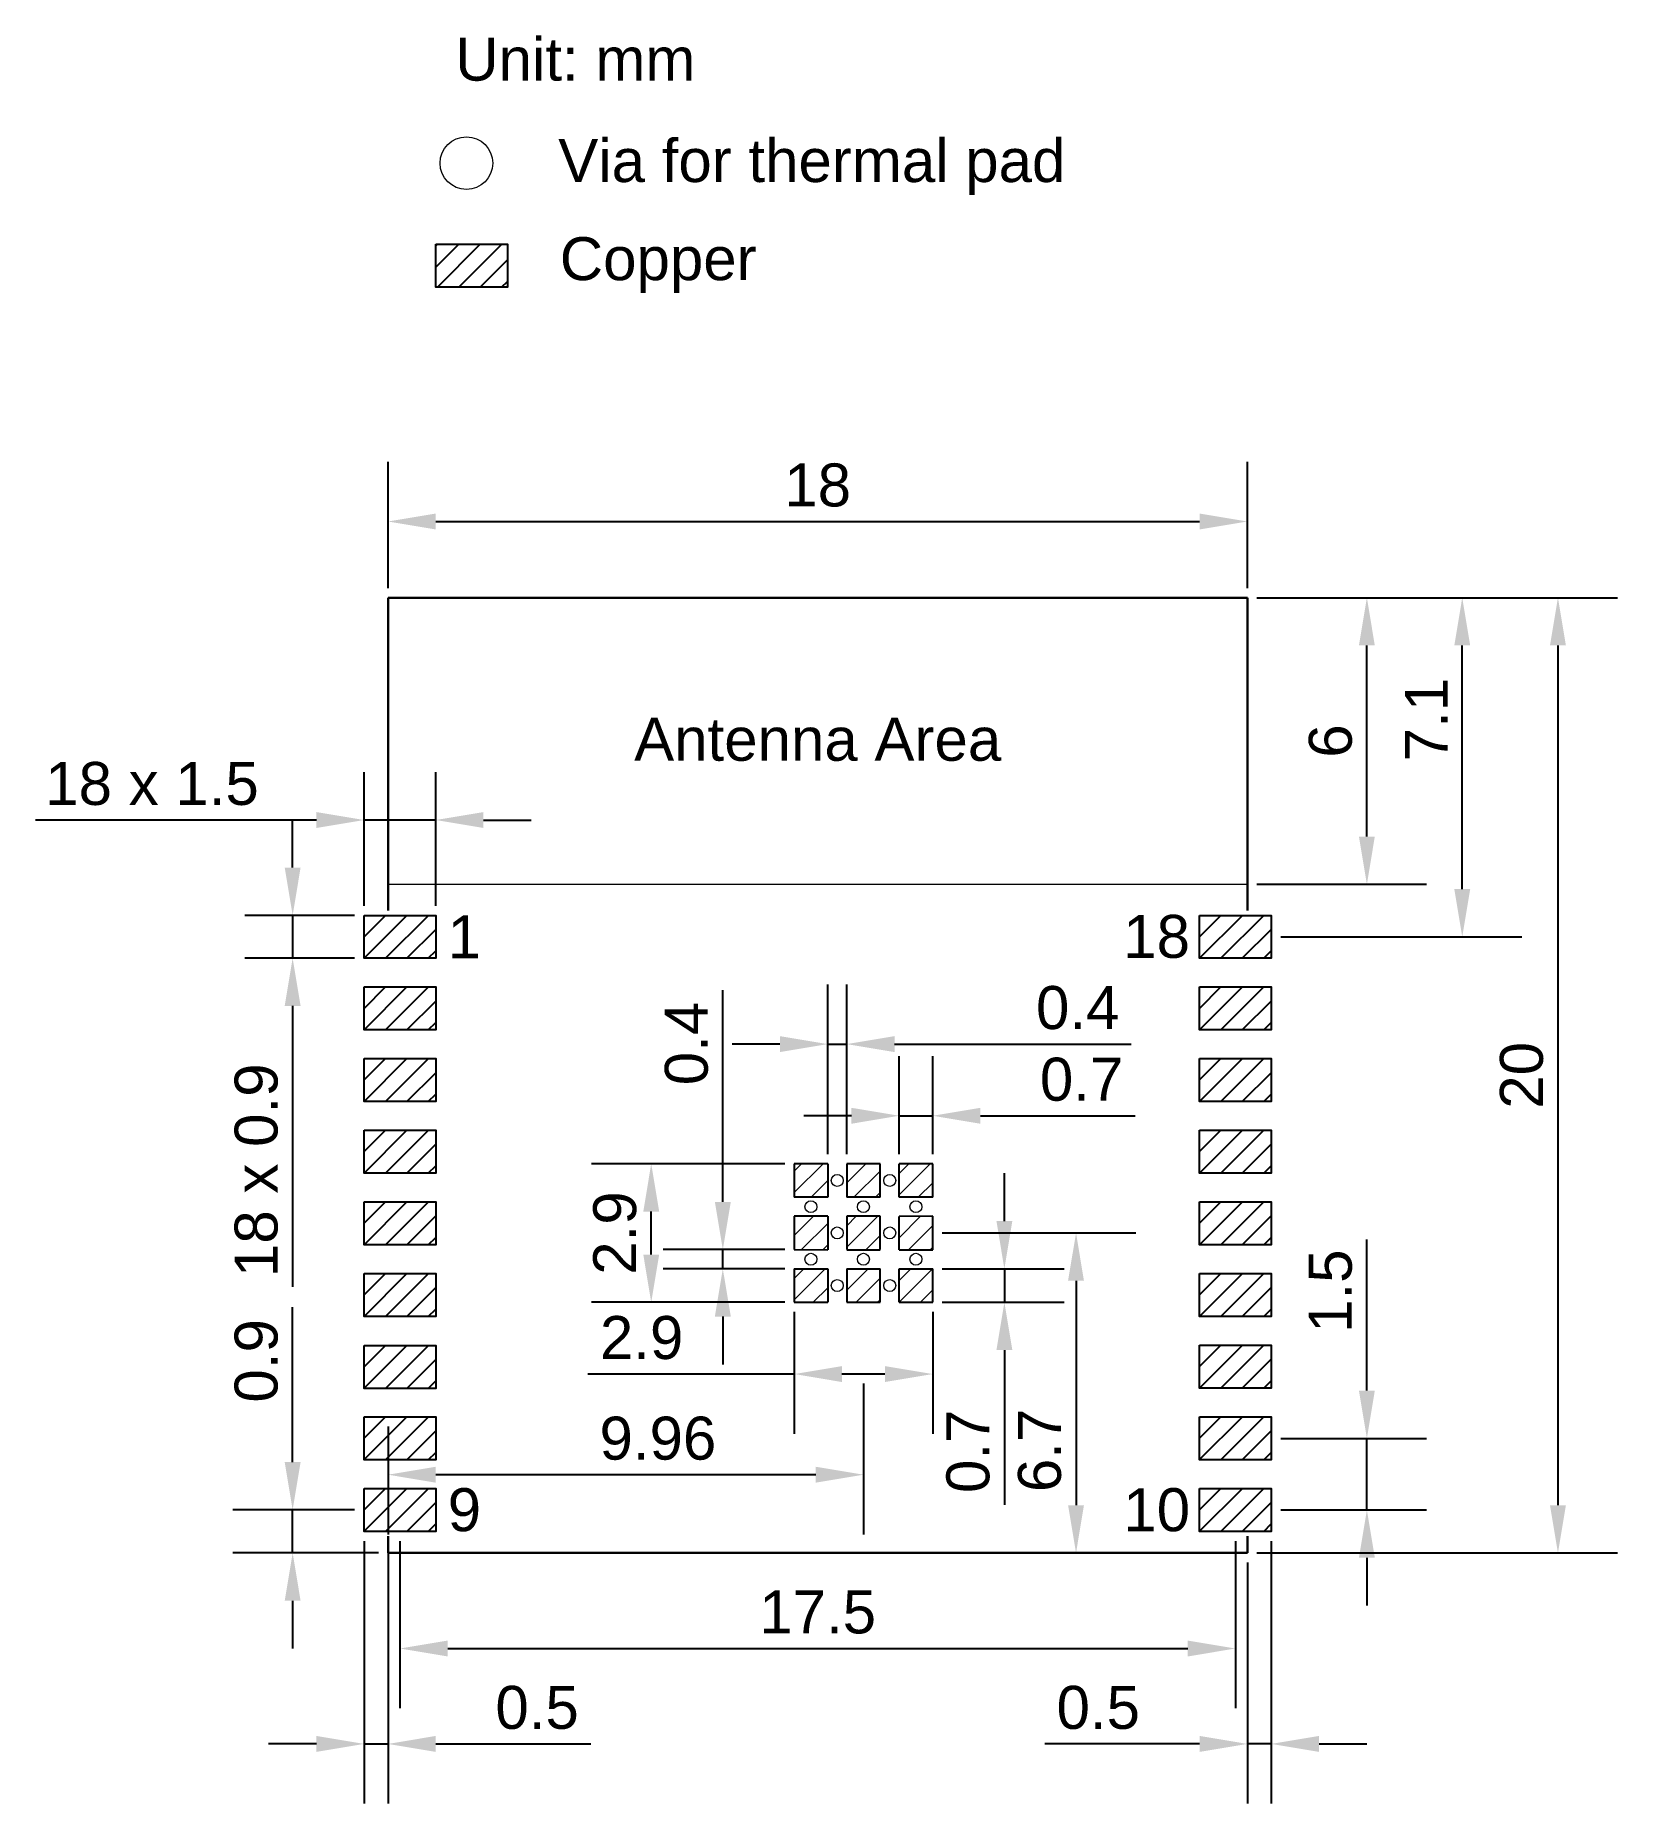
# Model space of a CAD drawing. Header units: millimetres. Extents: x 707.1 to 740.3, y -195.6 to -158.6.
import ezdxf

# ---------------------------------------------------------------- set-up
doc = ezdxf.new("R2010")
doc.units = ezdxf.units.MM
doc.layers.add('Outline', color=7, linetype='Continuous', lineweight=30)
doc.layers.add('细实线', color=7, linetype='Continuous', lineweight=15)
doc.layers.add('SOLDERMASKTOP_P', color=5, linetype='Continuous')
doc.styles.get("Standard").update_dxf_attribs({"font": 'arial.ttf'})
doc.dimstyles.new('ISO-25', dxfattribs={"dimtxt": 1, "dimasz": 1, "dimexe": 1.25, "dimexo": 0.2, "dimtad": 1, "dimzin": 1, "dimdsep": 46, "dimtxsty": 'Standard', "dimcen": 2.5, "dimadec": 0, "dimazin": 0, "dimtfac": 1, "dimtmove": 0, "dimatfit": 3, "dimfxl": 1, "dimarcsym": 0})

# ---------------------------------------------------------------- blocks, each defined once
blk = doc.blocks.new('*D1102')
at = {"layer": 'Defpoints', "color": 0, "transparency": 16777216}
for p in [(732.501, -170.396), (735.004, -170.396), (732.501, -176.396)]:
    blk.add_point(p, dxfattribs=at)
at = {"layer": '细实线', "color": 0, "lineweight": -2, "transparency": 16777216}
for p, q in [((732.701, -170.396), (736.254, -170.396)), ((735.004, -175.396), (735.004, -171.396)), ((732.701, -176.396), (736.254, -176.396))]:
    blk.add_line(p, q, dxfattribs=at)
at = {"layer": '细实线', "color": 0, "transparency": 16777216}
for points in [[(734.837, -171.396), (735.17, -171.396), (735.004, -170.396)], [(734.837, -175.396), (735.17, -175.396), (735.004, -176.396)]]:
    blk.add_solid(points, dxfattribs=at)
at = {"layer": '细实线', "color": 0, "transparency": 16777216, "insert": (734.244, -173.396), "char_height": 0.9, "attachment_point": 5, "rotation": 90}
blk.add_mtext('6', dxfattribs=at)
blk = doc.blocks.new('*D1103')
at = {"layer": 'Defpoints', "color": 0, "transparency": 16777216}
for p in [(732.501, -170.396), (732.501, -190.396), (739.006, -190.396)]:
    blk.add_point(p, dxfattribs=at)
at = {"layer": '细实线', "color": 0, "lineweight": -2, "transparency": 16777216}
for p, q in [((732.701, -170.396), (740.256, -170.396)), ((739.006, -171.396), (739.006, -189.396)), ((732.701, -190.396), (740.256, -190.396))]:
    blk.add_line(p, q, dxfattribs=at)
at = {"layer": '细实线', "color": 0, "transparency": 16777216}
for points in [[(738.839, -171.396), (739.173, -171.396), (739.006, -170.396)], [(738.839, -189.396), (739.173, -189.396), (739.006, -190.396)]]:
    blk.add_solid(points, dxfattribs=at)
at = {"layer": '细实线', "color": 0, "transparency": 16777216, "insert": (738.247, -180.396), "char_height": 0.9, "attachment_point": 5, "rotation": 90}
blk.add_mtext('20', dxfattribs=at)
blk = doc.blocks.new('*D1104')
at = {"layer": 'Defpoints', "color": 0, "transparency": 16777216}
for p in [(733.001, -187.996), (735.004, -187.996), (733.001, -189.496)]:
    blk.add_point(p, dxfattribs=at)
at = {"layer": '细实线', "color": 0, "lineweight": -2, "transparency": 16777216}
for p, q in [((735.004, -186.996), (735.004, -183.835)), ((733.201, -187.996), (736.254, -187.996)), ((735.004, -189.496), (735.004, -187.996)), ((733.201, -189.496), (736.254, -189.496)), ((735.004, -190.496), (735.004, -191.496))]:
    blk.add_line(p, q, dxfattribs=at)
at = {"layer": '细实线', "color": 0, "transparency": 16777216}
for points in [[(734.837, -186.996), (735.17, -186.996), (735.004, -187.996)], [(734.837, -190.496), (735.17, -190.496), (735.004, -189.496)]]:
    blk.add_solid(points, dxfattribs=at)
at = {"layer": '细实线', "color": 0, "transparency": 16777216, "insert": (734.244, -184.915), "char_height": 0.9, "attachment_point": 5, "rotation": 90}
blk.add_mtext('1.5', dxfattribs=at)
blk = doc.blocks.new('*D1105')
at = {"layer": 'Defpoints', "color": 0, "transparency": 16777216}
for p in [(714.001, -175.05), (714.001, -177.046), (715.501, -177.046)]:
    blk.add_point(p, dxfattribs=at)
at = {"layer": '细实线', "color": 0, "lineweight": -2, "transparency": 16777216}
for p, q in [((714.001, -176.846), (714.001, -174.05)), ((715.501, -176.846), (715.501, -174.05)), ((713.001, -175.05), (707.115, -175.05)), ((715.501, -175.05), (714.001, -175.05)), ((716.501, -175.05), (717.501, -175.05))]:
    blk.add_line(p, q, dxfattribs=at)
at = {"layer": '细实线', "color": 0, "transparency": 16777216}
for points in [[(713.001, -174.884), (713.001, -175.217), (714.001, -175.05)], [(716.501, -174.884), (716.501, -175.217), (715.501, -175.05)]]:
    blk.add_solid(points, dxfattribs=at)
at = {"layer": '细实线', "color": 0, "transparency": 16777216, "insert": (709.558, -174.291), "char_height": 0.9, "attachment_point": 5}
blk.add_mtext('18 x 1.5', dxfattribs=at)
blk = doc.blocks.new('*D1106')
at = {"layer": 'Defpoints', "color": 0, "transparency": 16777216}
for p in [(714.001, -177.046), (712.504, -177.942), (714.001, -177.942)]:
    blk.add_point(p, dxfattribs=at)
at = {"layer": '细实线', "color": 0, "lineweight": -2, "transparency": 16777216}
for p, q in [((712.504, -176.046), (712.504, -175.046)), ((713.801, -177.046), (711.504, -177.046)), ((712.504, -177.046), (712.504, -177.942)), ((713.801, -177.942), (711.504, -177.942)), ((712.504, -178.942), (712.504, -184.823))]:
    blk.add_line(p, q, dxfattribs=at)
at = {"layer": '细实线', "color": 0, "transparency": 16777216}
for points in [[(712.337, -176.046), (712.67, -176.046), (712.504, -177.046)], [(712.337, -178.942), (712.67, -178.942), (712.504, -177.942)]]:
    blk.add_solid(points, dxfattribs=at)
at = {"layer": '细实线', "color": 0, "transparency": 16777216, "insert": (711.744, -182.383), "char_height": 0.9, "attachment_point": 5, "rotation": 90}
blk.add_mtext('18 x 0.9', dxfattribs=at)
blk = doc.blocks.new('*D1107')
at = {"layer": 'Defpoints', "color": 0, "transparency": 16777216}
for p in [(712.504, -189.493), (714.001, -189.493), (714.501, -190.396)]:
    blk.add_point(p, dxfattribs=at)
at = {"layer": '细实线', "color": 0, "lineweight": -2, "transparency": 16777216}
for p, q in [((712.504, -188.493), (712.504, -185.252)), ((713.801, -189.493), (711.254, -189.493)), ((712.504, -190.396), (712.504, -189.493)), ((714.301, -190.396), (711.254, -190.396)), ((712.504, -191.396), (712.504, -192.396))]:
    blk.add_line(p, q, dxfattribs=at)
at = {"layer": '细实线', "color": 0, "transparency": 16777216}
for points in [[(712.337, -188.493), (712.67, -188.493), (712.504, -189.493)], [(712.337, -191.396), (712.67, -191.396), (712.504, -190.396)]]:
    blk.add_solid(points, dxfattribs=at)
at = {"layer": '细实线', "color": 0, "transparency": 16777216, "insert": (711.744, -186.373), "char_height": 0.9, "attachment_point": 5, "rotation": 90}
blk.add_mtext('0.9', dxfattribs=at)
blk = doc.blocks.new('*D1108')
at = {"layer": 'Defpoints', "color": 0, "transparency": 16777216}
for p in [(714.001, -189.946), (714.501, -189.946), (714.501, -194.394)]:
    blk.add_point(p, dxfattribs=at)
at = {"layer": '细实线', "color": 0, "lineweight": -2, "transparency": 16777216}
for p, q in [((714.001, -190.146), (714.001, -195.644)), ((714.501, -190.146), (714.501, -195.644)), ((713.001, -194.394), (712.001, -194.394)), ((714.001, -194.394), (714.501, -194.394)), ((715.501, -194.394), (718.746, -194.394))]:
    blk.add_line(p, q, dxfattribs=at)
at = {"layer": '细实线', "color": 0, "transparency": 16777216}
for points in [[(713.001, -194.227), (713.001, -194.561), (714.001, -194.394)], [(715.501, -194.227), (715.501, -194.561), (714.501, -194.394)]]:
    blk.add_solid(points, dxfattribs=at)
at = {"layer": '细实线', "color": 0, "transparency": 16777216, "insert": (717.624, -193.635), "char_height": 0.9, "attachment_point": 5}
blk.add_mtext('0.5', dxfattribs=at)
blk = doc.blocks.new('*D1109')
at = {"layer": 'Defpoints', "color": 0, "transparency": 16777216}
for p in [(723.01, -185.148), (725.91, -185.148), (723.01, -186.65)]:
    blk.add_point(p, dxfattribs=at)
at = {"layer": '细实线', "color": 0, "lineweight": -2, "transparency": 16777216}
for p, q in [((723.01, -185.348), (723.01, -187.9)), ((725.91, -185.348), (725.91, -187.9)), ((723.01, -186.65), (718.685, -186.65)), ((724.91, -186.65), (724.01, -186.65))]:
    blk.add_line(p, q, dxfattribs=at)
at = {"layer": '细实线', "color": 0, "transparency": 16777216}
for points in [[(724.01, -186.484), (724.01, -186.817), (723.01, -186.65)], [(724.91, -186.484), (724.91, -186.817), (725.91, -186.65)]]:
    blk.add_solid(points, dxfattribs=at)
at = {"layer": '细实线', "color": 0, "transparency": 16777216, "insert": (719.813, -185.891), "char_height": 0.9, "attachment_point": 5}
blk.add_mtext('2.9', dxfattribs=at)
blk = doc.blocks.new('*D1110')
at = {"layer": 'Defpoints', "color": 0, "transparency": 16777216}
for p in [(720.014, -182.248), (723.01, -182.248), (723.01, -185.148)]:
    blk.add_point(p, dxfattribs=at)
at = {"layer": '细实线', "color": 0, "lineweight": -2, "transparency": 16777216}
for p, q in [((722.81, -182.248), (718.764, -182.248)), ((720.014, -184.148), (720.014, -183.248)), ((722.81, -185.148), (718.764, -185.148))]:
    blk.add_line(p, q, dxfattribs=at)
at = {"layer": '细实线', "color": 0, "transparency": 16777216}
for points in [[(719.848, -183.248), (720.181, -183.248), (720.014, -182.248)], [(719.848, -184.148), (720.181, -184.148), (720.014, -185.148)]]:
    blk.add_solid(points, dxfattribs=at)
at = {"layer": '细实线', "color": 0, "transparency": 16777216, "insert": (719.255, -183.698), "char_height": 0.9, "attachment_point": 5, "rotation": 90}
blk.add_mtext('2.9', dxfattribs=at)
blk = doc.blocks.new('*D1111')
at = {"layer": 'Defpoints', "color": 0, "transparency": 16777216}
for p in [(725.91, -184.447), (725.91, -185.148), (727.411, -185.148)]:
    blk.add_point(p, dxfattribs=at)
at = {"layer": '细实线', "color": 0, "lineweight": -2, "transparency": 16777216}
for p, q in [((727.411, -183.447), (727.411, -182.447)), ((726.11, -184.447), (728.661, -184.447)), ((727.411, -184.447), (727.411, -185.148)), ((726.11, -185.148), (728.661, -185.148)), ((727.411, -186.148), (727.411, -189.386))]:
    blk.add_line(p, q, dxfattribs=at)
at = {"layer": '细实线', "color": 0, "transparency": 16777216}
for points in [[(727.245, -183.447), (727.578, -183.447), (727.411, -184.447)], [(727.245, -186.148), (727.578, -186.148), (727.411, -185.148)]]:
    blk.add_solid(points, dxfattribs=at)
at = {"layer": '细实线', "color": 0, "transparency": 16777216, "insert": (726.652, -188.267), "char_height": 0.9, "attachment_point": 5, "rotation": 90}
blk.add_mtext('0.7', dxfattribs=at)
blk = doc.blocks.new('*D1112')
at = {"layer": 'Defpoints', "color": 0, "transparency": 16777216}
for p in [(725.91, -181.242), (725.208, -182.247), (725.91, -182.247)]:
    blk.add_point(p, dxfattribs=at)
at = {"layer": '细实线', "color": 0, "lineweight": -2, "transparency": 16777216}
for p, q in [((725.208, -182.047), (725.208, -179.992)), ((725.91, -182.047), (725.91, -179.992)), ((724.208, -181.242), (723.208, -181.242)), ((725.208, -181.242), (725.91, -181.242)), ((726.91, -181.242), (730.149, -181.242))]:
    blk.add_line(p, q, dxfattribs=at)
at = {"layer": '细实线', "color": 0, "transparency": 16777216}
for points in [[(724.208, -181.076), (724.208, -181.409), (725.208, -181.242)], [(726.91, -181.076), (726.91, -181.409), (725.91, -181.242)]]:
    blk.add_solid(points, dxfattribs=at)
at = {"layer": '细实线', "color": 0, "transparency": 16777216, "insert": (729.029, -180.483), "char_height": 0.9, "attachment_point": 5}
blk.add_mtext('0.7', dxfattribs=at)
blk = doc.blocks.new('*D1113')
at = {"layer": 'Defpoints', "color": 0, "transparency": 16777216}
for p in [(724.11, -179.742), (723.71, -182.248), (724.11, -182.248)]:
    blk.add_point(p, dxfattribs=at)
at = {"layer": '细实线', "color": 0, "lineweight": -2, "transparency": 16777216}
for p, q in [((723.71, -182.048), (723.71, -178.492)), ((724.11, -182.048), (724.11, -178.492)), ((722.71, -179.742), (721.71, -179.742)), ((723.71, -179.742), (724.11, -179.742)), ((725.11, -179.742), (730.064, -179.742))]:
    blk.add_line(p, q, dxfattribs=at)
at = {"layer": '细实线', "color": 0, "transparency": 16777216}
for points in [[(722.71, -179.575), (722.71, -179.909), (723.71, -179.742)], [(725.11, -179.575), (725.11, -179.909), (724.11, -179.742)]]:
    blk.add_solid(points, dxfattribs=at)
at = {"layer": '细实线', "color": 0, "transparency": 16777216, "insert": (728.947, -178.983), "char_height": 0.9, "attachment_point": 5}
blk.add_mtext('0.4', dxfattribs=at)
blk = doc.blocks.new('*D1114')
at = {"layer": 'Defpoints', "color": 0, "transparency": 16777216}
for p in [(725.91, -183.696), (725.91, -190.396), (728.912, -190.396)]:
    blk.add_point(p, dxfattribs=at)
at = {"layer": '细实线', "color": 0, "lineweight": -2, "transparency": 16777216}
for p, q in [((726.11, -183.696), (730.162, -183.696)), ((728.912, -184.696), (728.912, -189.396)), ((726.11, -190.396), (730.162, -190.396))]:
    blk.add_line(p, q, dxfattribs=at)
at = {"layer": '细实线', "color": 0, "transparency": 16777216}
for points in [[(728.745, -184.696), (729.078, -184.696), (728.912, -183.696)], [(728.745, -189.396), (729.078, -189.396), (728.912, -190.396)]]:
    blk.add_solid(points, dxfattribs=at)
at = {"layer": '细实线', "color": 0, "transparency": 16777216, "insert": (728.152, -188.248), "char_height": 0.9, "attachment_point": 5, "rotation": 90}
blk.add_mtext('6.7', dxfattribs=at)
blk = doc.blocks.new('*D1101')
at = {"layer": 'Defpoints', "color": 0, "transparency": 16777216}
for p in [(724.46, -186.65), (714.501, -187.546), (714.501, -188.757)]:
    blk.add_point(p, dxfattribs=at)
at = {"layer": '细实线', "color": 0, "lineweight": -2, "transparency": 16777216}
for p, q in [((724.46, -186.85), (724.46, -190.007)), ((714.501, -187.746), (714.501, -190.007)), ((723.46, -188.757), (715.501, -188.757))]:
    blk.add_line(p, q, dxfattribs=at)
at = {"layer": '细实线', "color": 0, "transparency": 16777216}
for points in [[(715.501, -188.591), (715.501, -188.924), (714.501, -188.757)], [(723.46, -188.591), (723.46, -188.924), (724.46, -188.757)]]:
    blk.add_solid(points, dxfattribs=at)
at = {"layer": '细实线', "color": 0, "transparency": 16777216, "insert": (720.154, -187.998), "char_height": 0.9, "attachment_point": 5}
blk.add_mtext('9.96', dxfattribs=at)
blk = doc.blocks.new('*D1115')
at = {"layer": 'Defpoints', "color": 0, "transparency": 16777216}
for p in [(721.514, -184.045), (723.011, -184.045), (723.01, -184.447)]:
    blk.add_point(p, dxfattribs=at)
at = {"layer": '细实线', "color": 0, "lineweight": -2, "transparency": 16777216}
for p, q in [((721.514, -183.045), (721.514, -178.611)), ((722.811, -184.045), (720.264, -184.045)), ((721.514, -184.447), (721.514, -184.045)), ((722.81, -184.447), (720.264, -184.447)), ((721.514, -185.447), (721.514, -186.447))]:
    blk.add_line(p, q, dxfattribs=at)
at = {"layer": '细实线', "color": 0, "transparency": 16777216}
for points in [[(721.347, -183.045), (721.681, -183.045), (721.514, -184.045)], [(721.347, -185.447), (721.681, -185.447), (721.514, -184.447)]]:
    blk.add_solid(points, dxfattribs=at)
at = {"layer": '细实线', "color": 0, "transparency": 16777216, "insert": (720.755, -179.729), "char_height": 0.9, "attachment_point": 5, "rotation": 90}
blk.add_mtext('0.4', dxfattribs=at)
blk = doc.blocks.new('*D1116')
at = {"layer": 'Defpoints', "color": 0, "transparency": 16777216}
for p in [(732.501, -168.8), (714.501, -170.396), (732.501, -170.396)]:
    blk.add_point(p, dxfattribs=at)
at = {"layer": '细实线', "color": 0, "lineweight": -2, "transparency": 16777216}
for p, q in [((714.501, -170.196), (714.501, -167.55)), ((732.501, -170.196), (732.501, -167.55)), ((715.501, -168.8), (731.501, -168.8))]:
    blk.add_line(p, q, dxfattribs=at)
at = {"layer": '细实线', "color": 0, "transparency": 16777216}
for points in [[(715.501, -168.634), (715.501, -168.967), (714.501, -168.8)], [(731.501, -168.634), (731.501, -168.967), (732.501, -168.8)]]:
    blk.add_solid(points, dxfattribs=at)
at = {"layer": '细实线', "color": 0, "transparency": 16777216, "insert": (723.501, -168.041), "char_height": 0.9, "attachment_point": 5}
blk.add_mtext('18', dxfattribs=at)
blk = doc.blocks.new('*D1117')
at = {"layer": 'Defpoints', "color": 0, "transparency": 16777216}
for p in [(733.001, -189.946), (732.501, -190.396), (732.501, -194.394)]:
    blk.add_point(p, dxfattribs=at)
at = {"layer": '细实线', "color": 0, "lineweight": -2, "transparency": 16777216}
for p, q in [((733.001, -190.146), (733.001, -195.644)), ((732.501, -190.596), (732.501, -195.644)), ((731.501, -194.394), (728.256, -194.394)), ((733.001, -194.394), (732.501, -194.394)), ((734.001, -194.394), (735.001, -194.394))]:
    blk.add_line(p, q, dxfattribs=at)
at = {"layer": '细实线', "color": 0, "transparency": 16777216}
for points in [[(731.501, -194.227), (731.501, -194.561), (732.501, -194.394)], [(734.001, -194.227), (734.001, -194.561), (733.001, -194.394)]]:
    blk.add_solid(points, dxfattribs=at)
at = {"layer": '细实线', "color": 0, "transparency": 16777216, "insert": (729.378, -193.635), "char_height": 0.9, "attachment_point": 5}
blk.add_mtext('0.5', dxfattribs=at)
blk = doc.blocks.new('*D1118')
at = {"layer": 'Defpoints', "color": 0, "transparency": 16777216}
for p in [(714.751, -189.946), (732.251, -189.946), (732.251, -192.396)]:
    blk.add_point(p, dxfattribs=at)
at = {"layer": '细实线', "color": 0, "lineweight": -2, "transparency": 16777216}
for p, q in [((714.751, -190.146), (714.751, -193.646)), ((732.251, -190.146), (732.251, -193.646)), ((715.751, -192.396), (731.251, -192.396))]:
    blk.add_line(p, q, dxfattribs=at)
at = {"layer": '细实线', "color": 0, "transparency": 16777216}
for points in [[(715.751, -192.23), (715.751, -192.563), (714.751, -192.396)], [(731.251, -192.23), (731.251, -192.563), (732.251, -192.396)]]:
    blk.add_solid(points, dxfattribs=at)
at = {"layer": '细实线', "color": 0, "transparency": 16777216, "insert": (723.501, -191.637), "char_height": 0.9, "attachment_point": 5}
blk.add_mtext('17.5', dxfattribs=at)
blk = doc.blocks.new('*D1119')
at = {"layer": 'Defpoints', "color": 0, "transparency": 16777216}
for p in [(733.001, -170.396), (737.001, -170.396), (733.001, -177.496)]:
    blk.add_point(p, dxfattribs=at)
at = {"layer": '细实线', "color": 0, "lineweight": -2, "transparency": 16777216}
for p, q in [((733.201, -170.396), (738.251, -170.396)), ((737.001, -176.496), (737.001, -171.396)), ((733.201, -177.496), (738.251, -177.496))]:
    blk.add_line(p, q, dxfattribs=at)
at = {"layer": '细实线', "color": 0, "transparency": 16777216}
for points in [[(736.835, -171.396), (737.168, -171.396), (737.001, -170.396)], [(736.835, -176.496), (737.168, -176.496), (737.001, -177.496)]]:
    blk.add_solid(points, dxfattribs=at)
at = {"layer": '细实线', "color": 0, "transparency": 16777216, "insert": (736.249, -172.948), "char_height": 0.9, "attachment_point": 5, "rotation": 90}
blk.add_mtext('7.1', dxfattribs=at)

msp = doc.modelspace()

# ---------------------------------------------------------------- hatches: boundary and pattern name
at = {"layer": 'SOLDERMASKTOP_P'}
h = msp.add_hatch(dxfattribs=at)
h.set_pattern_fill('ANSI31', color=256, scale=0.1)
h.set_pattern_definition([(45, (228.49932, -170.03417), (-0.2245064, 0.2245064), [])])
h.paths.add_polyline_path([(715.501, -162.992), (715.501, -163.892), (717.001, -163.892), (717.001, -162.992)])
at = {"layer": '细实线'}
h = msp.add_hatch(dxfattribs=at)
h.set_pattern_fill('ANSI31', color=5, scale=0.1)
h.set_pattern_definition([(45, (410.77046, -249.03063), (-0.2245064, 0.2245064), [])])
h.paths.add_polyline_path([(723.01, -182.248), (723.01, -182.947), (723.71, -182.947), (723.71, -182.248)])
h.paths.add_polyline_path([(724.808, -182.248), (724.11, -182.248), (724.11, -182.947), (724.808, -182.947)])
h.paths.add_polyline_path([(725.91, -182.947), (725.91, -182.247), (725.208, -182.247), (725.208, -182.947)])
h.paths.add_polyline_path([(725.208, -183.348), (725.208, -184.047), (725.91, -184.047), (725.91, -183.345)])
h.paths.add_polyline_path([(724.11, -184.047), (724.808, -184.047), (724.808, -183.347), (724.11, -183.347)])
h.paths.add_polyline_path([(723.01, -183.347), (723.01, -184.045), (723.71, -184.048), (723.71, -183.347)])
h.paths.add_polyline_path([(723.71, -185.148), (723.71, -184.447), (723.01, -184.447), (723.01, -185.148)])
h.paths.add_polyline_path([(724.808, -185.148), (724.808, -184.447), (724.11, -184.447), (724.11, -185.148)])
h.paths.add_polyline_path([(725.91, -185.148), (725.91, -184.447), (725.208, -184.447), (725.208, -185.148)])

# ---------------------------------------------------------------- linework, layer by layer
at = {"layer": 'Outline'}
for p, q in [((714.501, -170.396), (732.501, -170.396)), ((714.501, -170.396), (714.501, -176.946)), ((732.501, -170.396), (732.501, -176.946)), ((714.501, -190.046), (714.501, -190.396)), ((732.501, -190.046), (732.501, -190.396)), ((714.501, -190.396), (732.501, -190.396))]:
    msp.add_line(p, q, dxfattribs=at)
at = {"layer": 'SOLDERMASKTOP_P', "linetype": 'Continuous'}
for p, q in [((714.001, -177.493), (714.448, -177.046)), ((714.001, -177.942), (714.897, -177.046)), ((714.446, -177.946), (715.346, -177.046)), ((731.501, -177.493), (731.948, -177.046)), ((731.501, -177.942), (732.397, -177.046)), ((731.946, -177.946), (732.846, -177.046)), ((714.895, -177.946), (715.501, -177.34)), ((732.395, -177.946), (733.001, -177.34)), ((715.344, -177.946), (715.501, -177.789)), ((732.844, -177.946), (733.001, -177.789)), ((714.001, -178.993), (714.448, -178.546)), ((714.001, -179.442), (714.897, -178.546)), ((714.446, -179.446), (715.346, -178.546)), ((731.501, -178.993), (731.948, -178.546)), ((731.501, -179.442), (732.397, -178.546)), ((731.946, -179.446), (732.846, -178.546)), ((714.895, -179.446), (715.501, -178.84)), ((732.395, -179.446), (733.001, -178.84)), ((715.344, -179.446), (715.501, -179.289)), ((732.844, -179.446), (733.001, -179.289)), ((714.001, -180.493), (714.448, -180.046)), ((714.001, -180.942), (714.897, -180.046)), ((714.446, -180.946), (715.346, -180.046)), ((731.501, -180.493), (731.948, -180.046)), ((731.501, -180.942), (732.397, -180.046)), ((731.946, -180.946), (732.846, -180.046)), ((714.895, -180.946), (715.501, -180.34)), ((732.395, -180.946), (733.001, -180.34)), ((715.344, -180.946), (715.501, -180.789)), ((732.844, -180.946), (733.001, -180.789)), ((714.001, -181.993), (714.448, -181.546)), ((714.001, -182.442), (714.897, -181.546)), ((714.446, -182.446), (715.346, -181.546)), ((731.501, -181.993), (731.948, -181.546)), ((731.501, -182.442), (732.397, -181.546)), ((731.946, -182.446), (732.846, -181.546)), ((714.895, -182.446), (715.501, -181.84)), ((732.395, -182.446), (733.001, -181.84)), ((715.344, -182.446), (715.501, -182.289)), ((732.844, -182.446), (733.001, -182.289)), ((714.001, -183.493), (714.448, -183.046)), ((714.001, -183.942), (714.897, -183.046)), ((714.446, -183.946), (715.346, -183.046)), ((731.501, -183.493), (731.948, -183.046)), ((731.501, -183.942), (732.397, -183.046)), ((731.946, -183.946), (732.846, -183.046)), ((714.895, -183.946), (715.501, -183.34)), ((732.395, -183.946), (733.001, -183.34)), ((715.344, -183.946), (715.501, -183.789)), ((732.844, -183.946), (733.001, -183.789)), ((714.001, -184.993), (714.448, -184.546)), ((714.001, -185.442), (714.897, -184.546)), ((714.446, -185.446), (715.346, -184.546)), ((731.501, -184.993), (731.948, -184.546)), ((731.501, -185.442), (732.397, -184.546)), ((731.946, -185.446), (732.846, -184.546)), ((714.895, -185.446), (715.501, -184.84)), ((732.395, -185.446), (733.001, -184.84)), ((715.344, -185.446), (715.501, -185.289)), ((732.844, -185.446), (733.001, -185.289)), ((714.001, -186.498), (714.448, -186.05)), ((714.001, -186.947), (714.897, -186.05)), ((714.446, -186.95), (715.346, -186.05)), ((731.501, -186.493), (731.948, -186.046)), ((731.501, -186.942), (732.397, -186.046)), ((731.946, -186.946), (732.846, -186.046)), ((714.895, -186.95), (715.501, -186.345)), ((732.395, -186.946), (733.001, -186.34)), ((715.344, -186.95), (715.501, -186.794)), ((732.844, -186.946), (733.001, -186.789)), ((714.001, -187.993), (714.448, -187.546)), ((714.001, -188.442), (714.897, -187.546)), ((714.446, -188.446), (715.346, -187.546)), ((731.501, -187.993), (731.948, -187.546)), ((731.501, -188.442), (732.397, -187.546)), ((731.946, -188.446), (732.846, -187.546)), ((714.895, -188.446), (715.501, -187.84)), ((732.395, -188.446), (733.001, -187.84)), ((715.344, -188.446), (715.501, -188.289)), ((732.844, -188.446), (733.001, -188.289)), ((714.001, -189.493), (714.448, -189.046)), ((714.001, -189.942), (714.897, -189.046)), ((714.446, -189.946), (715.346, -189.046)), ((731.501, -189.493), (731.948, -189.046)), ((731.501, -189.942), (732.397, -189.046)), ((731.946, -189.946), (732.846, -189.046)), ((714.895, -189.946), (715.501, -189.34)), ((732.395, -189.946), (733.001, -189.34)), ((715.344, -189.946), (715.501, -189.789)), ((732.844, -189.946), (733.001, -189.789))]:
    msp.add_line(p, q, dxfattribs=at)
at = {"layer": 'SOLDERMASKTOP_P'}
for p, q in [((723.01, -182.248), (723.01, -182.947)), ((723.71, -182.248), (723.01, -182.248)), ((723.71, -182.248), (723.71, -182.947)), ((724.11, -182.248), (724.11, -182.947)), ((724.808, -182.248), (724.11, -182.248)), ((724.808, -182.947), (724.808, -182.248)), ((725.208, -182.947), (725.208, -182.247)), ((725.91, -182.247), (725.208, -182.247)), ((725.91, -182.947), (725.91, -182.247)), ((723.71, -182.947), (723.01, -182.947)), ((724.808, -182.947), (724.11, -182.947)), ((725.91, -182.947), (725.208, -182.947)), ((723.01, -183.347), (723.01, -184.045)), ((723.71, -183.347), (723.01, -183.347)), ((723.71, -183.347), (723.71, -184.048)), ((724.11, -183.347), (724.11, -184.044)), ((724.808, -183.347), (724.11, -183.347)), ((724.808, -184.044), (724.808, -183.344)), ((725.91, -183.345), (725.208, -183.348)), ((725.208, -184.047), (725.208, -183.348)), ((725.91, -184.047), (725.91, -183.345)), ((723.01, -184.045), (723.71, -184.048)), ((724.11, -184.047), (724.808, -184.047)), ((725.208, -184.047), (725.91, -184.047)), ((723.01, -184.447), (723.01, -185.148)), ((723.01, -184.447), (723.71, -184.447)), ((723.71, -184.447), (723.71, -185.148)), ((724.11, -184.447), (724.11, -185.148)), ((724.11, -184.447), (724.808, -184.447)), ((724.808, -185.148), (724.808, -184.447)), ((725.208, -184.447), (725.91, -184.447)), ((725.208, -185.148), (725.208, -184.447)), ((725.91, -185.148), (725.91, -184.447)), ((723.01, -185.148), (723.71, -185.148)), ((724.11, -185.148), (724.808, -185.148)), ((725.208, -185.148), (725.91, -185.148))]:
    msp.add_line(p, q, dxfattribs=at)
for points in [[(715.501, -162.992), (717.001, -162.992), (717.001, -163.892), (715.501, -163.892)], [(714.001, -177.046), (715.501, -177.046), (715.501, -177.946), (714.001, -177.946)], [(731.501, -177.046), (733.001, -177.046), (733.001, -177.946), (731.501, -177.946)], [(714.001, -178.546), (715.501, -178.546), (715.501, -179.446), (714.001, -179.446)], [(731.501, -178.546), (733.001, -178.546), (733.001, -179.446), (731.501, -179.446)], [(714.001, -180.046), (715.501, -180.046), (715.501, -180.946), (714.001, -180.946)], [(731.501, -180.046), (733.001, -180.046), (733.001, -180.946), (731.501, -180.946)], [(714.001, -181.546), (715.501, -181.546), (715.501, -182.446), (714.001, -182.446)], [(731.501, -181.546), (733.001, -181.546), (733.001, -182.446), (731.501, -182.446)], [(714.001, -183.046), (715.501, -183.046), (715.501, -183.946), (714.001, -183.946)], [(731.501, -183.046), (733.001, -183.046), (733.001, -183.946), (731.501, -183.946)], [(714.001, -184.546), (715.501, -184.546), (715.501, -185.446), (714.001, -185.446)], [(731.501, -184.546), (733.001, -184.546), (733.001, -185.446), (731.501, -185.446)], [(714.001, -186.05), (715.501, -186.05), (715.501, -186.95), (714.001, -186.95)], [(731.501, -186.046), (733.001, -186.046), (733.001, -186.946), (731.501, -186.946)], [(714.001, -187.546), (715.501, -187.546), (715.501, -188.446), (714.001, -188.446)], [(731.501, -187.546), (733.001, -187.546), (733.001, -188.446), (731.501, -188.446)], [(714.001, -189.046), (715.501, -189.046), (715.501, -189.946), (714.001, -189.946)], [(731.501, -189.046), (733.001, -189.046), (733.001, -189.946), (731.501, -189.946)]]:
    msp.add_lwpolyline(points, close=True, dxfattribs=at)
at = {"layer": '细实线', "linetype": 'Continuous'}
msp.add_line((714.501, -176.396), (732.501, -176.396), dxfattribs=at)
at = {"layer": '细实线', "color": 1}
for centre, radius in [((716.143, -161.297), 0.551), ((723.91, -182.597), 0.125), ((725.01, -182.597), 0.125), ((723.36, -183.146), 0.125), ((724.459, -183.146), 0.125), ((725.559, -183.146), 0.125), ((723.91, -183.696), 0.125), ((725.01, -183.696), 0.125), ((723.36, -184.246), 0.125), ((724.459, -184.246), 0.125), ((725.559, -184.246), 0.125), ((723.91, -184.797), 0.125), ((725.01, -184.797), 0.125)]:
    msp.add_circle(centre, radius, dxfattribs=at)

# ---------------------------------------------------------------- texts
at = {"color": 6, "char_height": 0.9, "attachment_point": 5}
for s, insert in [('1', (716.101, -177.496)), ('18', (730.6, -177.493)), ('9', (716.101, -189.496)), ('10', (730.602, -189.496))]:
    msp.add_mtext_dynamic_manual_height_columns(s, width=1.7, gutter_width=12.5, heights=[0], dxfattribs=dict(at, insert=insert))
at = {"layer": '细实线', "char_height": 0.9}
for s, width, insert, attachment_point in [('Unit: mm', 17.86094, (715.91, -158.67), 1), ('Via for thermal pad', 22.61063, (718.067, -160.793), 1), ('Copper', 17.86094, (718.099, -162.847), 1), ('Antenna Area', 18, (723.501, -173.366), 5)]:
    msp.add_mtext_dynamic_manual_height_columns(s, width=width, gutter_width=12.5, heights=[0], dxfattribs=dict(at, insert=insert, attachment_point=attachment_point))

# ---------------------------------------------------------------- dimensions: what is measured, and where the dimension line sits
at = {"layer": '细实线'}
for base, p1, p2, override, picture, middle in [((732.501, -168.8), (714.501, -170.396), (732.501, -170.396), {"dimtxt": 0.9, "dimgap": 0.3, "dimzin": 9}, '*D1116', (723.501, -168.041)), ((714.001, -175.05), (715.501, -177.046), (714.001, -177.046), {"dimtxt": 0.9, "dimexe": 1, "dimgap": 0.3, "dimzin": 9, "dimpost": '18 x <>'}, '*D1105', (709.558, -174.291)), ((725.91, -181.242), (725.208, -182.247), (725.91, -182.247), {"dimtxt": 0.9, "dimgap": 0.3, "dimzin": 9}, '*D1112', (729.029, -180.483)), ((714.501, -194.394), (714.001, -189.946), (714.501, -189.946), {"dimtxt": 0.9, "dimgap": 0.3, "dimzin": 9}, '*D1108', (717.624, -193.635)), ((732.251, -192.396), (714.751, -189.946), (732.251, -189.946), {"dimtxt": 0.9, "dimgap": 0.3, "dimzin": 9}, '*D1118', (723.501, -191.637)), ((732.501, -194.394), (733.001, -189.946), (732.501, -190.396), {"dimtxt": 0.9, "dimgap": 0.3, "dimzin": 9}, '*D1117', (729.378, -193.635))]:
    dim = msp.add_linear_dim(base=base, p1=p1, p2=p2, dimstyle='ISO-25', override=override, dxfattribs=at)
    dim.commit()
    dim.dimension.update_dxf_attribs({"geometry": picture, "text_midpoint": middle})
for base, p1, p2, override, picture, middle in [((735.004, -170.396), (732.501, -176.396), (732.501, -170.396), {"dimtxt": 0.9, "dimgap": 0.3, "dimzin": 9}, '*D1102', (735.004, -173.396)), ((737.001, -170.396), (733.001, -177.496), (733.001, -170.396), {"dimtxt": 0.9, "dimgap": 0.3, "dimzin": 9}, '*D1119', (737.001, -172.948)), ((712.504, -177.942), (714.001, -177.046), (714.001, -177.942), {"dimtxt": 0.9, "dimexe": 1, "dimgap": 0.3, "dimzin": 9, "dimpost": '18 x <>'}, '*D1106', (712.504, -182.383)), ((721.514, -184.045), (723.01, -184.447), (723.011, -184.045), {"dimtxt": 0.9, "dimgap": 0.3, "dimzin": 9}, '*D1115', (721.514, -179.729)), ((727.411, -185.148), (725.91, -184.447), (725.91, -185.148), {"dimtxt": 0.9, "dimgap": 0.3, "dimzin": 9}, '*D1111', (727.411, -188.267)), ((728.912, -190.396), (725.91, -183.696), (725.91, -190.396), {"dimtxt": 0.9, "dimgap": 0.3, "dimzin": 9}, '*D1114', (728.912, -188.248)), ((712.504, -189.493), (714.501, -190.396), (714.001, -189.493), {"dimtxt": 0.9, "dimgap": 0.3, "dimzin": 9}, '*D1107', (712.504, -186.373))]:
    dim = msp.add_linear_dim(base=base, p1=p1, p2=p2, angle=90, dimstyle='ISO-25', override=override, dxfattribs=at)
    dim.commit()
    dim.dimension.update_dxf_attribs({"geometry": picture, "text_midpoint": middle, "dimtype": 160})
for base, p1, p2, picture, middle in [((739.006, -190.396), (732.501, -170.396), (732.501, -190.396), '*D1103', (738.247, -180.396)), ((720.014, -182.248), (723.01, -185.148), (723.01, -182.248), '*D1110', (719.255, -183.698)), ((735.004, -187.996), (733.001, -189.496), (733.001, -187.996), '*D1104', (734.244, -184.915))]:
    dim = msp.add_linear_dim(base=base, p1=p1, p2=p2, angle=90, dimstyle='ISO-25', override={"dimtxt": 0.9, "dimgap": 0.3, "dimzin": 9}, dxfattribs=at)
    dim.commit()
    dim.dimension.update_dxf_attribs({"geometry": picture, "text_midpoint": middle})
for base, p1, p2, picture, middle in [((724.11, -179.742), (723.71, -182.248), (724.11, -182.248), '*D1113', (728.947, -179.742)), ((723.01, -186.65), (725.91, -185.148), (723.01, -185.148), '*D1109', (719.813, -186.65)), ((714.501, -188.757), (724.46, -186.65), (714.501, -187.546), '*D1101', (720.154, -188.757))]:
    dim = msp.add_linear_dim(base=base, p1=p1, p2=p2, dimstyle='ISO-25', override={"dimtxt": 0.9, "dimgap": 0.3, "dimzin": 9}, dxfattribs=at)
    dim.commit()
    dim.dimension.update_dxf_attribs({"geometry": picture, "text_midpoint": middle, "dimtype": 160})

doc.saveas('drawing.dxf')
